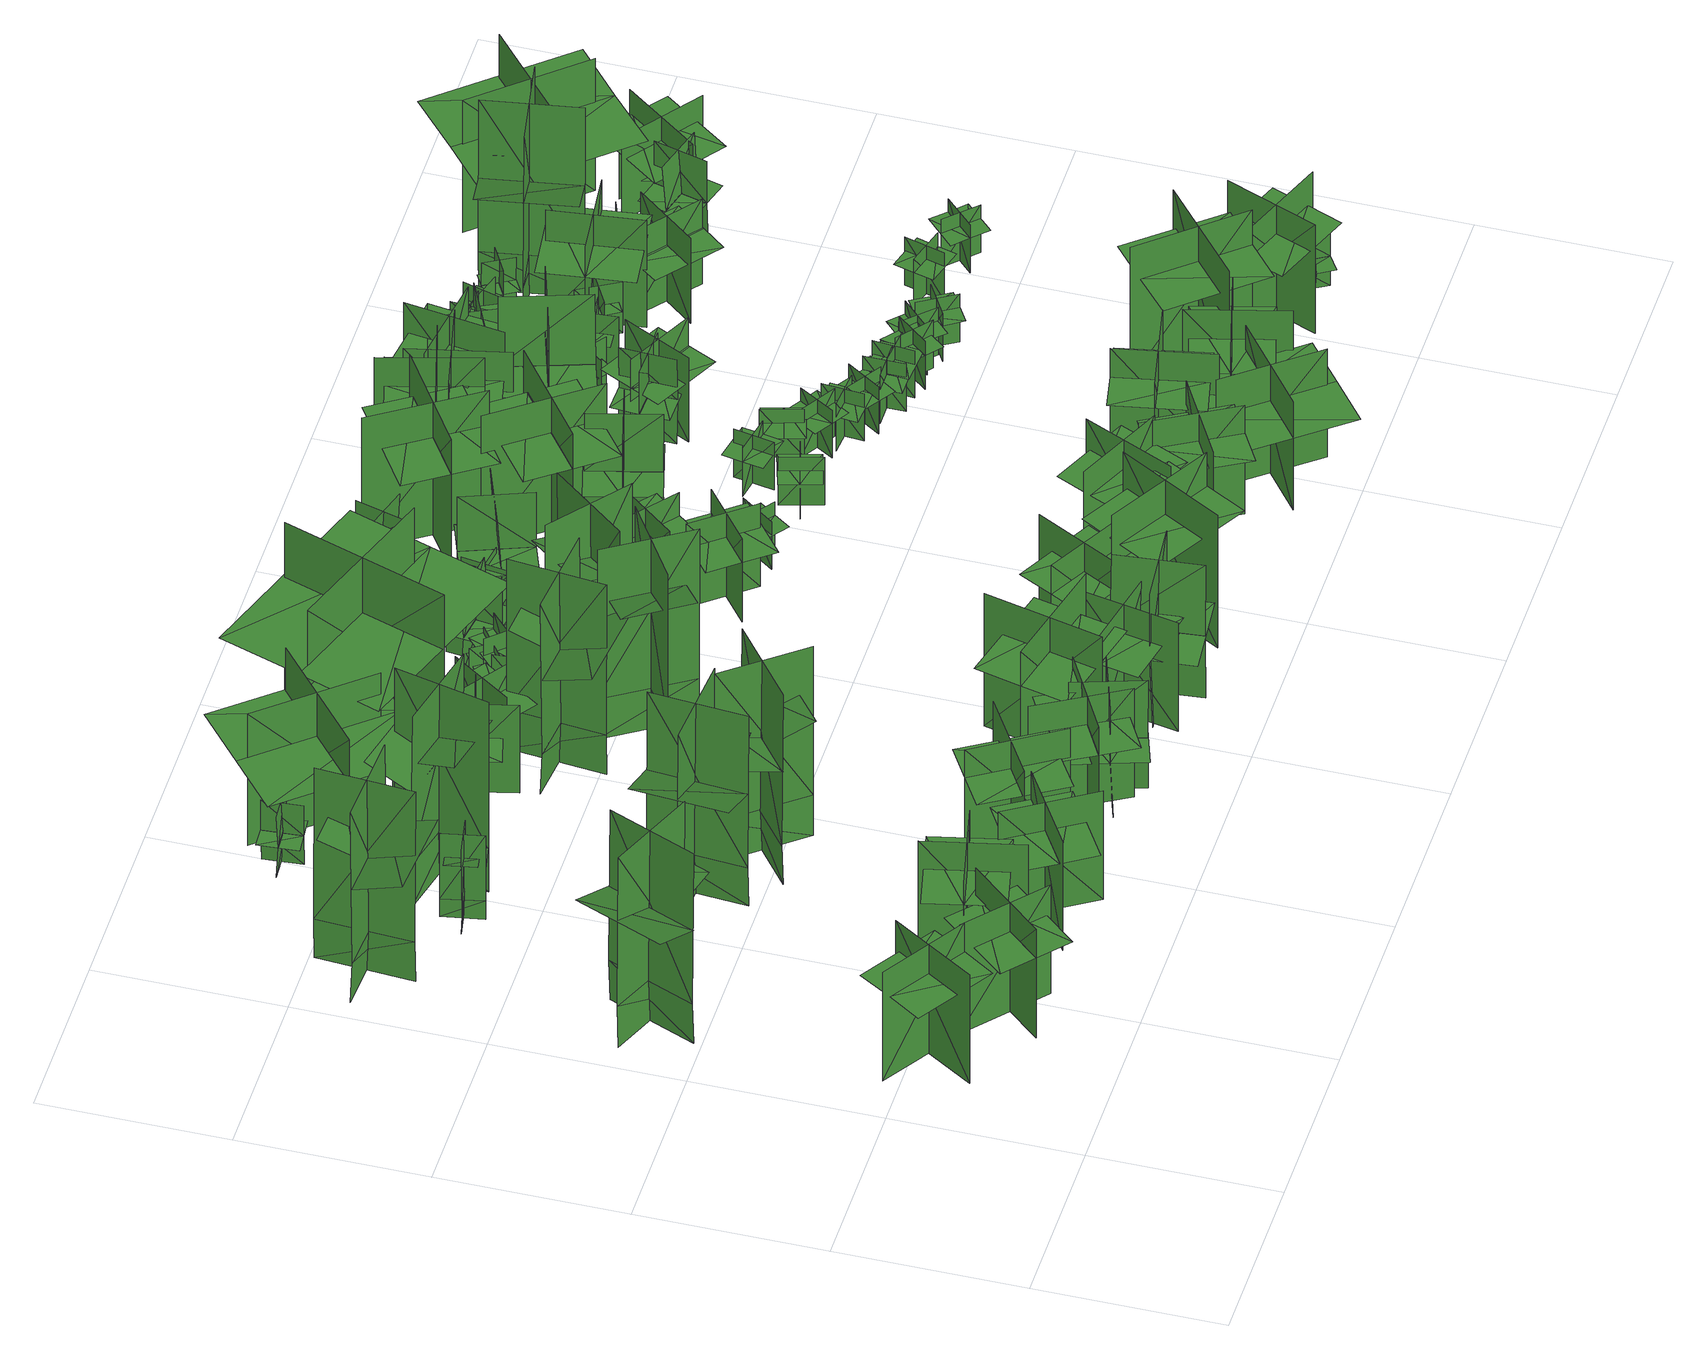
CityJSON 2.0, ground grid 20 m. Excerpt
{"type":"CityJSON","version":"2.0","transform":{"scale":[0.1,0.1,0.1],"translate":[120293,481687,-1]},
"CityObjects":{
"tree1":{"type":"SolitaryVegetationObject","geometry":[{"type":"MultiSurface","lod":"1","boundaries":[[[0,1,2]],[[0,2,3]],[[4,5,6]],[[4,6,7]],[[8,9,10]],[[8,10,11]],[[8,12,13]],[[8,13,9]]]}]},
"tree2":{"type":"SolitaryVegetationObject","geometry":[{"type":"MultiSurface","lod":"1","boundaries":[[[14,15,16]],[[14,16,17]],[[18,19,20]],[[18,20,21]],[[22,23,19]],[[22,19,18]],[[24,25,15]],[[24,15,14]],[[26,27,28]],[[26,28,29]],[[30,31,32]],[[30,32,33]]]}]},
"tree3":{"type":"SolitaryVegetationObject","geometry":[{"type":"MultiSurface","lod":"1","boundaries":[[[34,35,36]],[[34,36,37]],[[38,39,40]],[[38,40,41]],[[42,43,44]],[[42,44,45]],[[42,46,47]],[[42,47,43]]]}]},
"tree4":{"type":"SolitaryVegetationObject","geometry":[{"type":"MultiSurface","lod":"1","boundaries":[[[48,49,50]],[[48,50,51]],[[52,53,54]],[[52,54,55]],[[56,57,53]],[[56,53,52]],[[58,59,49]],[[58,49,48]],[[60,61,62]],[[60,62,63]],[[64,65,66]],[[64,66,67]]]}]},
"tree5":{"type":"SolitaryVegetationObject","geometry":[{"type":"MultiSurface","lod":"1","boundaries":[[[68,69,70]],[[68,70,71]],[[72,73,74]],[[72,74,75]],[[76,77,78]],[[76,78,79]],[[76,80,81]],[[76,81,77]]]}]},
"tree6":{"type":"SolitaryVegetationObject","geometry":[{"type":"MultiSurface","lod":"1","boundaries":[[[82,83,84]],[[82,84,85]],[[86,87,88]],[[86,88,89]],[[90,91,87]],[[90,87,86]],[[92,93,83]],[[92,83,82]],[[94,95,96]],[[94,96,97]],[[98,99,100]],[[98,100,101]]]}]},
"tree7":{"type":"SolitaryVegetationObject","geometry":[{"type":"MultiSurface","lod":"1","boundaries":[[[102,103,104]],[[102,104,105]],[[106,107,108]],[[106,108,109]],[[110,111,112]],[[110,112,113]],[[110,114,115]],[[110,115,111]]]}]},
"tree8":{"type":"SolitaryVegetationObject","geometry":[{"type":"MultiSurface","lod":"1","boundaries":[[[116,117,118]],[[116,118,119]],[[120,121,122]],[[120,122,123]],[[124,125,121]],[[124,121,120]],[[126,127,117]],[[126,117,116]],[[128,129,130]],[[128,130,131]],[[132,133,134]],[[132,134,135]]]}]},
"tree9":{"type":"SolitaryVegetationObject","geometry":[{"type":"MultiSurface","lod":"1","boundaries":[[[136,137,138]],[[136,138,139]],[[140,141,142]],[[140,142,143]],[[144,145,141]],[[144,141,140]],[[146,147,137]],[[146,137,136]],[[148,149,150]],[[148,150,151]],[[152,153,154]],[[152,154,155]]]}]},
"tree10":{"type":"SolitaryVegetationObject","geometry":[{"type":"MultiSurface","lod":"1","boundaries":[[[156,157,158]],[[156,158,159]],[[160,161,162]],[[160,162,163]],[[164,165,161]],[[164,161,160]],[[166,167,157]],[[166,157,156]],[[156,157,168]],[[156,168,169]],[[156,170,171]],[[156,171,157]]]}]},
"tree11":{"type":"SolitaryVegetationObject","geometry":[{"type":"MultiSurface","lod":"1","boundaries":[[[172,173,174]],[[172,174,175]],[[176,177,178]],[[176,178,179]],[[180,181,177]],[[180,177,176]],[[182,183,173]],[[182,173,172]],[[184,185,186]],[[184,186,187]],[[188,189,190]],[[188,190,191]]]}]},
"tree12":{"type":"SolitaryVegetationObject","geometry":[{"type":"MultiSurface","lod":"1","boundaries":[[[192,193,194]],[[192,194,195]],[[196,197,198]],[[196,198,199]],[[200,201,202]],[[200,202,203]],[[200,204,205]],[[200,205,201]]]}]},
"tree13":{"type":"SolitaryVegetationObject","geometry":[{"type":"MultiSurface","lod":"1","boundaries":[[[206,207,208]],[[206,208,209]],[[210,211,212]],[[210,212,213]],[[214,215,211]],[[214,211,210]],[[216,217,207]],[[216,207,206]],[[206,207,218]],[[206,218,219]],[[206,220,221]],[[206,221,207]]]}]},
"tree14":{"type":"SolitaryVegetationObject","geometry":[{"type":"MultiSurface","lod":"1","boundaries":[[[222,223,224]],[[222,224,225]],[[226,227,228]],[[226,228,229]],[[230,231,232]],[[230,232,233]],[[230,233,234]],[[230,234,235]]]}]},
"tree15":{"type":"SolitaryVegetationObject","geometry":[{"type":"MultiSurface","lod":"1","boundaries":[[[236,237,238]],[[236,238,239]],[[240,241,242]],[[240,242,243]],[[244,245,246]],[[244,246,247]],[[244,247,248]],[[244,248,249]]]}]},
"tree16":{"type":"SolitaryVegetationObject","geometry":[{"type":"MultiSurface","lod":"1","boundaries":[[[250,251,252]],[[250,252,253]],[[254,255,256]],[[254,256,257]],[[258,259,260]],[[258,260,261]],[[258,262,263]],[[258,263,259]]]}]},
"tree17":{"type":"SolitaryVegetationObject","geometry":[{"type":"MultiSurface","lod":"1","boundaries":[[[264,265,266]],[[264,266,267]],[[268,269,270]],[[268,270,271]],[[272,273,269]],[[272,269,268]],[[274,275,265]],[[274,265,264]],[[264,265,276]],[[264,276,277]],[[264,278,279]],[[264,279,265]]]}]},
"tree18":{"type":"SolitaryVegetationObject","geometry":[{"type":"MultiSurface","lod":"1","boundaries":[[[280,281,282]],[[280,282,283]],[[284,285,286]],[[284,286,287]],[[288,289,290]],[[288,290,291]],[[288,291,292]],[[288,292,293]]]}]},
"tree19":{"type":"SolitaryVegetationObject","geometry":[{"type":"MultiSurface","lod":"1","boundaries":[[[294,295,296]],[[294,296,297]],[[298,299,300]],[[298,300,301]],[[302,303,299]],[[302,299,298]],[[304,305,295]],[[304,295,294]],[[306,307,308]],[[306,308,309]],[[310,311,312]],[[310,312,313]]]}]},
"tree20":{"type":"SolitaryVegetationObject","geometry":[{"type":"MultiSurface","lod":"1","boundaries":[[[314,315,316]],[[314,316,317]],[[318,319,320]],[[318,320,321]],[[322,323,324]],[[322,324,325]],[[322,325,326]],[[322,326,327]]]}]},
"tree21":{"type":"SolitaryVegetationObject","geometry":[{"type":"MultiSurface","lod":"1","boundaries":[[[328,329,330]],[[328,330,331]],[[332,333,334]],[[332,334,335]],[[336,337,338]],[[336,338,339]],[[336,340,341]],[[336,341,337]]]}]},
"tree22":{"type":"SolitaryVegetationObject","geometry":[{"type":"MultiSurface","lod":"1","boundaries":[[[342,343,344]],[[342,344,345]],[[346,347,348]],[[346,348,349]],[[350,351,352]],[[350,352,353]],[[350,353,354]],[[350,354,355]]]}]},
"tree23":{"type":"SolitaryVegetationObject","geometry":[{"type":"MultiSurface","lod":"1","boundaries":[[[356,357,358]],[[356,358,359]],[[360,361,362]],[[360,362,363]],[[364,365,366]],[[364,366,367]],[[364,367,368]],[[364,368,369]]]}]},
"tree24":{"type":"SolitaryVegetationObject","geometry":[{"type":"MultiSurface","lod":"1","boundaries":[[[370,371,372]],[[370,372,373]],[[374,375,376]],[[374,376,377]],[[378,379,375]],[[378,375,374]],[[380,381,371]],[[380,371,370]],[[382,383,384]],[[382,384,385]],[[386,387,388]],[[386,388,389]]]}]},
"tree25":{"type":"SolitaryVegetationObject","geometry":[{"type":"MultiSurface","lod":"1","boundaries":[[[390,391,392]],[[390,392,393]],[[394,395,396]],[[394,396,397]],[[398,399,400]],[[398,400,401]],[[398,402,403]],[[398,403,399]]]}]},
"tree26":{"type":"SolitaryVegetationObject","geometry":[{"type":"MultiSurface","lod":"1","boundaries":[[[404,405,406]],[[404,406,407]],[[408,409,410]],[[408,410,411]],[[412,413,414]],[[412,414,415]],[[412,415,416]],[[412,416,417]]]}]},
"tree27":{"type":"SolitaryVegetationObject","geometry":[{"type":"MultiSurface","lod":"1","boundaries":[[[418,419,420]],[[418,420,421]],[[422,423,424]],[[422,424,425]],[[426,427,423]],[[426,423,422]],[[428,429,419]],[[428,419,418]],[[418,419,430]],[[418,430,431]],[[418,432,433]],[[418,433,419]]]}]},
"tree28":{"type":"SolitaryVegetationObject","geometry":[{"type":"MultiSurface","lod":"1","boundaries":[[[434,435,436]],[[434,436,437]],[[438,439,440]],[[438,440,441]],[[442,443,444]],[[442,444,445]],[[442,445,446]],[[442,446,447]]]}]},
"tree29":{"type":"SolitaryVegetationObject","geometry":[{"type":"MultiSurface","lod":"1","boundaries":[[[448,449,450]],[[448,450,451]],[[452,453,454]],[[452,454,455]],[[456,457,453]],[[456,453,452]],[[458,459,449]],[[458,449,448]],[[460,461,462]],[[460,462,463]],[[464,465,466]],[[464,466,467]]]}]},
"tree30":{"type":"SolitaryVegetationObject","geometry":[{"type":"MultiSurface","lod":"1","boundaries":[[[468,469,470]],[[468,470,471]],[[472,473,474]],[[472,474,475]],[[476,477,478]],[[476,478,479]],[[476,479,480]],[[476,480,481]]]}]},
"tree31":{"type":"SolitaryVegetationObject","geometry":[{"type":"MultiSurface","lod":"1","boundaries":[[[482,483,484]],[[482,484,485]],[[486,487,488]],[[486,488,489]],[[490,491,487]],[[490,487,486]],[[492,493,483]],[[492,483,482]],[[482,483,494]],[[482,494,495]],[[482,496,497]],[[482,497,483]]]}]},
"tree32":{"type":"SolitaryVegetationObject","geometry":[{"type":"MultiSurface","lod":"1","boundaries":[[[498,499,500]],[[498,500,501]],[[502,503,504]],[[502,504,505]],[[506,507,508]],[[506,508,509]],[[506,510,511]],[[506,511,507]]]}]},
"tree33":{"type":"SolitaryVegetationObject","geometry":[{"type":"MultiSurface","lod":"1","boundaries":[[[512,513,514]],[[512,514,515]],[[516,517,518]],[[516,518,519]],[[520,521,522]],[[520,522,523]],[[520,523,524]],[[520,524,525]]]}]},
"tree34":{"type":"SolitaryVegetationObject","geometry":[{"type":"MultiSurface","lod":"1","boundaries":[[[526,527,528]],[[526,528,529]],[[530,531,532]],[[530,532,533]],[[534,535,536]],[[534,536,537]],[[534,538,539]],[[534,539,535]]]}]},
"tree35":{"type":"SolitaryVegetationObject","geometry":[{"type":"MultiSurface","lod":"1","boundaries":[[[540,541,542]],[[540,542,543]],[[544,545,546]],[[544,546,547]],[[548,549,545]],[[548,545,544]],[[550,551,541]],[[550,541,540]],[[540,541,552]],[[540,552,553]],[[540,554,555]],[[540,555,541]]]}]},
"tree36":{"type":"SolitaryVegetationObject","geometry":[{"type":"MultiSurface","lod":"1","boundaries":[[[556,557,558]],[[556,558,559]],[[560,561,562]],[[560,562,563]],[[564,565,566]],[[564,566,567]],[[564,567,568]],[[564,568,569]]]}]},
"tree37":{"type":"SolitaryVegetationObject","geometry":[{"type":"MultiSurface","lod":"1","boundaries":[[[570,571,572]],[[570,572,573]],[[574,575,576]],[[574,576,577]],[[578,579,580]],[[578,580,581]],[[578,581,582]],[[578,582,583]]]}]},
"tree38":{"type":"SolitaryVegetationObject","geometry":[{"type":"MultiSurface","lod":"1","boundaries":[[[584,585,586]],[[584,586,587]],[[588,589,590]],[[588,590,591]],[[592,593,589]],[[592,589,588]],[[594,595,585]],[[594,585,584]],[[584,585,596]],[[584,596,597]],[[584,598,599]],[[584,599,585]]]}]},
"tree39":{"type":"SolitaryVegetationObject","geometry":[{"type":"MultiSurface","lod":"1","boundaries":[[[600,601,602]],[[600,602,603]],[[604,605,606]],[[604,606,607]],[[608,609,610]],[[608,610,611]],[[608,611,612]],[[608,612,613]]]}]},
"tree40":{"type":"SolitaryVegetationObject","geometry":[{"type":"MultiSurface","lod":"1","boundaries":[[[614,615,616]],[[614,616,617]],[[618,619,620]],[[618,620,621]],[[622,623,624]],[[622,624,625]],[[622,626,627]],[[622,627,623]]]}]},
"tree41":{"type":"SolitaryVegetationObject","geometry":[{"type":"MultiSurface","lod":"1","boundaries":[[[628,629,630]],[[628,630,631]],[[632,633,634]],[[632,634,635]],[[636,637,633]],[[636,633,632]],[[638,639,629]],[[638,629,628]],[[628,629,640]],[[628,640,641]],[[628,642,643]],[[628,643,629]]]}]},
"tree42":{"type":"SolitaryVegetationObject","geometry":[{"type":"MultiSurface","lod":"1","boundaries":[[[644,645,646]],[[644,646,647]],[[648,649,650]],[[648,650,651]],[[652,653,654]],[[652,654,655]],[[652,656,657]],[[652,657,653]]]}]},
"tree43":{"type":"SolitaryVegetationObject","geometry":[{"type":"MultiSurface","lod":"1","boundaries":[[[658,659,660]],[[658,660,661]],[[662,663,664]],[[662,664,665]],[[666,667,668]],[[666,668,669]],[[666,670,671]],[[666,671,667]]]}]},
"tree44":{"type":"SolitaryVegetationObject","geometry":[{"type":"MultiSurface","lod":"1","boundaries":[[[672,673,674]],[[672,674,675]],[[676,677,678]],[[676,678,679]],[[680,681,682]],[[680,682,683]],[[680,684,685]],[[680,685,681]]]}]},
"tree45":{"type":"SolitaryVegetationObject","geometry":[{"type":"MultiSurface","lod":"1","boundaries":[[[686,687,688]],[[686,688,689]],[[690,691,692]],[[690,692,693]],[[694,695,696]],[[694,696,697]],[[694,697,698]],[[694,698,699]]]}]},
"tree46":{"type":"SolitaryVegetationObject","geometry":[{"type":"MultiSurface","lod":"1","boundaries":[[[700,701,702]],[[700,702,703]],[[704,705,706]],[[704,706,707]],[[708,709,710]],[[708,710,711]],[[708,711,712]],[[708,712,713]]]}]},
"tree47":{"type":"SolitaryVegetationObject","geometry":[{"type":"MultiSurface","lod":"1","boundaries":[[[714,715,716]],[[714,716,717]],[[718,719,720]],[[718,720,721]],[[722,723,724]],[[722,724,725]],[[722,725,726]],[[722,726,727]]]}]},
"tree48":{"type":"SolitaryVegetationObject","geometry":[{"type":"MultiSurface","lod":"1","boundaries":[[[728,729,730]],[[728,730,731]],[[732,733,734]],[[732,734,735]],[[736,737,738]],[[736,738,739]],[[736,739,740]],[[736,740,741]]]}]},
"tree49":{"type":"SolitaryVegetationObject","geometry":[{"type":"MultiSurface","lod":"1","boundaries":[[[742,743,744]],[[742,744,745]],[[746,747,748]],[[746,748,749]],[[750,751,752]],[[750,752,753]],[[750,754,755]],[[750,755,751]]]}]},
"tree50":{"type":"SolitaryVegetationObject","geometry":[{"type":"MultiSurface","lod":"1","boundaries":[[[756,757,758]],[[756,758,759]],[[760,761,762]],[[760,762,763]],[[764,765,766]],[[764,766,767]],[[764,768,769]],[[764,769,765]]]}]},
"tree51":{"type":"SolitaryVegetationObject","geometry":[{"type":"MultiSurface","lod":"1","boundaries":[[[770,771,772]],[[770,772,773]],[[774,775,776]],[[774,776,777]],[[778,779,780]],[[778,780,781]],[[778,781,782]],[[778,782,783]]]}]},
"tree52":{"type":"SolitaryVegetationObject","geometry":[{"type":"MultiSurface","lod":"1","boundaries":[[[784,785,786]],[[784,786,787]],[[788,789,790]],[[788,790,791]],[[792,793,794]],[[792,794,795]],[[792,796,797]],[[792,797,793]]]}]},
"tree53":{"type":"SolitaryVegetationObject","geometry":[{"type":"MultiSurface","lod":"1","boundaries":[[[798,799,800]],[[798,800,801]],[[802,803,804]],[[802,804,805]],[[806,807,808]],[[806,808,809]],[[806,809,810]],[[806,810,811]]]}]},
"tree54":{"type":"SolitaryVegetationObject","geometry":[{"type":"MultiSurface","lod":"1","boundaries":[[[812,813,814]],[[812,814,815]],[[816,817,818]],[[816,818,819]],[[820,821,817]],[[820,817,816]],[[822,823,813]],[[822,813,812]],[[812,813,824]],[[812,824,825]],[[812,826,827]],[[812,827,813]]]}]},
"tree55":{"type":"SolitaryVegetationObject","geometry":[{"type":"MultiSurface","lod":"1","boundaries":[[[828,829,830]],[[828,830,831]],[[832,833,834]],[[832,834,835]],[[836,837,838]],[[836,838,839]],[[836,839,840]],[[836,840,841]]]}]},
"tree56":{"type":"SolitaryVegetationObject","geometry":[{"type":"MultiSurface","lod":"1","boundaries":[[[842,843,844]],[[842,844,845]],[[846,847,848]],[[846,848,849]],[[850,851,847]],[[850,847,846]],[[852,853,843]],[[852,843,842]],[[842,843,854]],[[842,854,855]],[[842,856,857]],[[842,857,843]]]}]},
"tree57":{"type":"SolitaryVegetationObject","geometry":[{"type":"MultiSurface","lod":"1","boundaries":[[[858,859,860]],[[858,860,861]],[[862,863,864]],[[862,864,865]],[[866,867,863]],[[866,863,862]],[[868,869,859]],[[868,859,858]],[[858,859,870]],[[858,870,871]],[[858,872,873]],[[858,873,859]]]}]},
"tree58":{"type":"SolitaryVegetationObject","geometry":[{"type":"MultiSurface","lod":"1","boundaries":[[[874,875,876]],[[874,876,877]],[[878,879,880]],[[878,880,881]],[[882,883,884]],[[882,884,885]],[[882,885,886]],[[882,886,887]]]}]},
"tree59":{"type":"SolitaryVegetationObject","geometry":[{"type":"MultiSurface","lod":"1","boundaries":[[[888,889,890]],[[888,890,891]],[[892,893,894]],[[892,894,895]],[[896,897,898]],[[896,898,899]],[[896,897,900]],[[896,900,901]]]}]},
"tree60":{"type":"SolitaryVegetationObject","geometry":[{"type":"MultiSurface","lod":"1","boundaries":[[[902,903,904]],[[902,904,905]],[[906,907,908]],[[906,908,909]],[[910,911,912]],[[910,912,913]],[[910,914,915]],[[910,915,911]]]}]},
"tree61":{"type":"SolitaryVegetationObject","geometry":[{"type":"MultiSurface","lod":"1","boundaries":[[[916,917,918]],[[916,918,919]],[[920,921,922]],[[920,922,923]],[[924,925,926]],[[924,926,927]],[[924,928,929]],[[924,929,925]]]}]},
"tree62":{"type":"SolitaryVegetationObject","geometry":[{"type":"MultiSurface","lod":"1","boundaries":[[[930,931,932]],[[930,932,933]],[[934,935,936]],[[934,936,937]],[[938,939,940]],[[938,940,941]],[[938,941,942]],[[938,942,943]]]}]},
"tree63":{"type":"SolitaryVegetationObject","geometry":[{"type":"MultiSurface","lod":"1","boundaries":[[[944,945,946]],[[944,946,947]],[[948,949,950]],[[948,950,951]],[[952,953,954]],[[952,954,955]],[[952,955,956]],[[952,956,957]]]}]},
"tree64":{"type":"SolitaryVegetationObject","geometry":[{"type":"MultiSurface","lod":"1","boundaries":[[[958,959,960]],[[958,960,961]],[[962,963,964]],[[962,964,965]],[[966,967,968]],[[966,968,969]],[[966,969,970]],[[966,970,971]]]}]},
"tree65":{"type":"SolitaryVegetationObject","geometry":[{"type":"MultiSurface","lod":"1","boundaries":[[[972,973,974]],[[972,974,975]],[[976,977,978]],[[976,978,979]],[[980,981,982]],[[980,982,983]],[[980,983,984]],[[980,984,985]]]}]},
"tree66":{"type":"SolitaryVegetationObject","geometry":[{"type":"MultiSurface","lod":"1","boundaries":[[[986,987,988]],[[986,988,989]],[[990,991,992]],[[990,992,993]],[[994,995,991]],[[994,991,990]],[[996,997,987]],[[996,987,986]],[[986,987,998]],[[986,998,999]],[[986,1000,1001]],[[986,1001,987]]]}]},
"tree67":{"type":"SolitaryVegetationObject","geometry":[{"type":"MultiSurface","lod":"1","boundaries":[[[1002,1003,1004]],[[1002,1004,1005]],[[1006,1007,1008]],[[1006,1008,1009]],[[1010,1011,1012]],[[1010,1012,1013]],[[1010,1013,1014]],[[1010,1014,1015]]]}]},
"tree68":{"type":"SolitaryVegetationObject","geometry":[{"type":"MultiSurface","lod":"1","boundaries":[[[1016,1017,1018]],[[1016,1018,1019]],[[1020,1021,1022]],[[1020,1022,1023]],[[1024,1025,1026]],[[1024,1026,1027]],[[1024,1027,1028]],[[1024,1028,1029]]]}]},
"tree69":{"type":"SolitaryVegetationObject","geometry":[{"type":"MultiSurface","lod":"1","boundaries":[[[1030,1031,1032]],[[1030,1032,1033]],[[1034,1035,1036]],[[1034,1036,1037]],[[1038,1039,1035]],[[1038,1035,1034]],[[1040,1041,1031]],[[1040,1031,1030]],[[1030,1031,1042]],[[1030,1042,1043]],[[1030,1044,1045]],[[1030,1045,1031]]]}]},
"tree70":{"type":"SolitaryVegetationObject","geometry":[{"type":"MultiSurface","lod":"1","boundaries":[[[1046,1047,1048]],[[1046,1048,1049]],[[1050,1051,1052]],[[1050,1052,1053]],[[1054,1055,1056]],[[1054,1056,1057]],[[1054,1058,1059]],[[1054,1059,1055]]]}]},
"tree71":{"type":"SolitaryVegetationObject","geometry":[{"type":"MultiSurface","lod":"1","boundaries":[[[1060,1061,1062]],[[1060,1062,1063]],[[1064,1065,1066]],[[1064,1066,1067]],[[1068,1069,1070]],[[1068,1070,1071]],[[1068,1071,1072]],[[1068,1072,1073]]]}]},
"tree72":{"type":"SolitaryVegetationObject","geometry":[{"type":"MultiSurface","lod":"1","boundaries":[[[1074,1075,1076]],[[1074,1076,1077]],[[1078,1079,1080]],[[1078,1080,1081]],[[1082,1083,1084]],[[1082,1084,1085]],[[1082,1085,1086]],[[1082,1086,1087]]]}]},
"tree73":{"type":"SolitaryVegetationObject","geometry":[{"type":"MultiSurface","lod":"1","boundaries":[[[1088,1089,1090]],[[1088,1090,1091]],[[1092,1093,1094]],[[1092,1094,1095]],[[1096,1097,1098]],[[1096,1098,1099]],[[1096,1097,1100]],[[1096,1100,1101]]]}]},
"tree74":{"type":"SolitaryVegetationObject","geometry":[{"type":"MultiSurface","lod":"1","boundaries":[[[1102,1103,1104]],[[1102,1104,1105]],[[1106,1107,1108]],[[1106,1108,1109]],[[1110,1111,1112]],[[1110,1112,1113]],[[1110,1113,1114]],[[1110,1114,1115]]]}]},
"tree75":{"type":"SolitaryVegetationObject","geometry":[{"type":"MultiSurface","lod":"1","boundaries":[[[1116,1117,1118]],[[1116,1118,1119]],[[1120,1121,1122]],[[1120,1122,1123]],[[1124,1125,1126]],[[1124,1126,1127]],[[1124,1127,1128]],[[1124,1128,1129]]]}]},
"tree76":{"type":"SolitaryVegetationObject","geometry":[{"type":"MultiSurface","lod":"1","boundaries":[[[1130,1131,1132]],[[1130,1132,1133]],[[1134,1135,1136]],[[1134,1136,1137]],[[1138,1139,1140]],[[1138,1140,1141]],[[1138,1142,1143]],[[1138,1143,1139]]]}]},
"tree77":{"type":"SolitaryVegetationObject","geometry":[{"type":"MultiSurface","lod":"1","boundaries":[[[1144,1145,1146]],[[1144,1146,1147]],[[1148,1149,1150]],[[1148,1150,1151]],[[1152,1153,1149]],[[1152,1149,1148]],[[1154,1155,1145]],[[1154,1145,1144]],[[1144,1145,1156]],[[1144,1156,1157]],[[1144,1158,1159]],[[1144,1159,1145]]]}]},
"tree78":{"type":"SolitaryVegetationObject","geometry":[{"type":"MultiSurface","lod":"1","boundaries":[[[1160,1161,1162]],[[1160,1162,1163]],[[1164,1165,1166]],[[1164,1166,1167]],[[1168,1169,1170]],[[1168,1170,1171]],[[1168,1169,1172]],[[1168,1172,1173]]]}]},
"tree79":{"type":"SolitaryVegetationObject","geometry":[{"type":"MultiSurface","lod":"1","boundaries":[[[1174,1175,1176]],[[1174,1176,1177]],[[1178,1179,1180]],[[1178,1180,1181]],[[1182,1183,1179]],[[1182,1179,1178]],[[1184,1185,1175]],[[1184,1175,1174]],[[1186,1187,1188]],[[1186,1188,1189]],[[1190,1191,1192]],[[1190,1192,1193]]]}]},
"tree80":{"type":"SolitaryVegetationObject","geometry":[{"type":"MultiSurface","lod":"1","boundaries":[[[1194,1195,1196]],[[1194,1196,1197]],[[1198,1199,1200]],[[1198,1200,1201]],[[1202,1203,1199]],[[1202,1199,1198]],[[1204,1205,1195]],[[1204,1195,1194]],[[1194,1195,1206]],[[1194,1206,1207]],[[1194,1208,1209]],[[1194,1209,1195]]]}]},
"tree81":{"type":"SolitaryVegetationObject","geometry":[{"type":"MultiSurface","lod":"1","boundaries":[[[1210,1211,1212]],[[1210,1212,1213]],[[1214,1215,1216]],[[1214,1216,1217]],[[1218,1219,1220]],[[1218,1220,1221]],[[1218,1221,1222]],[[1218,1222,1223]]]}]},
"tree82":{"type":"SolitaryVegetationObject","geometry":[{"type":"MultiSurface","lod":"1","boundaries":[[[1224,1225,1226]],[[1224,1226,1227]],[[1228,1229,1230]],[[1228,1230,1231]],[[1232,1233,1234]],[[1232,1234,1235]],[[1232,1235,1236]],[[1232,1236,1237]]]}]},
"tree83":{"type":"SolitaryVegetationObject","geometry":[{"type":"MultiSurface","lod":"1","boundaries":[[[1238,1239,1240]],[[1238,1240,1241]],[[1242,1243,1244]],[[1242,1244,1245]],[[1246,1247,1248]],[[1246,1248,1249]],[[1246,1249,1250]],[[1246,1250,1251]]]}]},
"tree84":{"type":"SolitaryVegetationObject","geometry":[{"type":"MultiSurface","lod":"1","boundaries":[[[1252,1253,1254]],[[1252,1254,1255]],[[1256,1257,1258]],[[1256,1258,1259]],[[1260,1261,1257]],[[1260,1257,1256]],[[1262,1263,1253]],[[1262,1253,1252]],[[1252,1253,1264]],[[1252,1264,1265]],[[1252,1266,1267]],[[1252,1267,1253]]]}]},
"tree85":{"type":"SolitaryVegetationObject","geometry":[{"type":"MultiSurface","lod":"1","boundaries":[[[1268,1269,1270]],[[1268,1270,1271]],[[1272,1273,1274]],[[1272,1274,1275]],[[1276,1277,1278]],[[1276,1278,1279]],[[1276,1279,1280]],[[1276,1280,1281]]]}]},
"tree86":{"type":"SolitaryVegetationObject","geometry":[{"type":"MultiSurface","lod":"1","boundaries":[[[1282,1283,1284]],[[1282,1284,1285]],[[1286,1287,1288]],[[1286,1288,1289]],[[1290,1291,1292]],[[1290,1292,1293]],[[1290,1293,1294]],[[1290,1294,1295]]]}]},
"tree87":{"type":"SolitaryVegetationObject","geometry":[{"type":"MultiSurface","lod":"1","boundaries":[[[1296,1297,1298]],[[1296,1298,1299]],[[1300,1301,1302]],[[1300,1302,1303]],[[1304,1305,1301]],[[1304,1301,1300]],[[1306,1307,1297]],[[1306,1297,1296]],[[1296,1297,1308]],[[1296,1308,1309]],[[1296,1310,1311]],[[1296,1311,1297]]]}]},
"tree88":{"type":"SolitaryVegetationObject","geometry":[{"type":"MultiSurface","lod":"1","boundaries":[[[1312,1313,1314]],[[1312,1314,1315]],[[1316,1317,1318]],[[1316,1318,1319]],[[1320,1321,1322]],[[1320,1322,1323]],[[1320,1323,1324]],[[1320,1324,1325]]]}]},
"tree89":{"type":"SolitaryVegetationObject","geometry":[{"type":"MultiSurface","lod":"1","boundaries":[[[1326,1327,1328]],[[1326,1328,1329]],[[1330,1331,1332]],[[1330,1332,1333]],[[1334,1335,1336]],[[1334,1336,1337]],[[1334,1337,1338]],[[1334,1338,1339]]]}]}
},
"vertices":[
[49,217,4],[139,160,4],[139,160,145],[49,217,145],[68,135,4],[125,225,4],[125,225,145],[68,135,145],[57,212,108],[139,160,108],[161,196,108],[79,248,108],[34,177,108],[116,125,108],
[49,408,58],[89,503,58],[90,502,252],[50,407,252],[121,437,58],[26,477,58],[25,476,252],[121,436,252],[121,436,6],[25,476,6],[50,407,6],[90,502,6],[50,407,153],[90,503,153],[41,523,172],[1,427,172],[84,490,183],[55,418,183],[91,403,194],[121,475,194],
[220,171,3],[150,91,3],[150,91,144],[220,171,144],[136,164,3],[216,95,3],[216,95,144],[136,164,144],[214,164,107],[150,91,107],[182,63,107],[246,137,107],[182,192,107],[118,118,107],
[117,734,61],[14,740,61],[14,742,256],[118,736,256],[66,793,61],[60,690,61],[60,689,256],[67,793,256],[67,793,10],[60,689,10],[118,736,10],[14,742,10],[118,735,156],[14,741,156],[11,689,175],[114,682,175],[28,741,187],[106,736,187],[108,776,197],[31,780,197],
[194,176,4],[298,199,4],[298,199,145],[194,176,145],[265,131,4],[242,235,4],[242,235,145],[265,131,145],[203,178,109],[298,199,109],[289,240,109],[194,219,109],[212,137,109],[307,158,109],
[157,692,33],[166,648,33],[165,648,118],[157,692,118],[138,664,33],[183,673,33],[182,673,118],[138,665,118],[138,665,10],[182,673,10],[157,692,10],[165,648,10],[157,692,74],[166,648,74],[188,652,82],[180,697,82],[164,654,88],[158,687,88],[141,684,92],[147,651,92],
[278,100,4],[368,157,4],[368,157,145],[278,100,145],[360,82,4],[303,172,4],[303,172,145],[360,82,145],[285,105,109],[368,157,109],[346,192,109],[263,141,109],[308,70,109],[390,121,109],
[249,408,62],[257,512,62],[259,512,257],[251,408,257],[309,459,63],[206,467,63],[206,466,257],[309,458,257],[309,458,11],[206,466,11],[251,408,11],[259,512,11],[250,408,157],[258,512,157],[206,516,176],[198,413,176],[257,497,188],[252,420,188],[291,417,199],[297,495,199],
[164,723,62],[265,699,62],[265,698,256],[164,721,256],[205,656,62],[229,757,62],[228,757,256],[204,656,256],[204,656,10],[228,757,10],[164,721,10],[265,698,10],[164,722,157],[265,698,157],[277,750,175],[176,773,175],[251,701,187],[175,719,187],[166,680,198],[242,663,198],
[191,838,50],[188,880,50],[166,879,50],[169,836,50],[168,857,50],[211,860,50],[211,862,89],[168,859,89],[168,859,11],[211,862,11],[193,838,11],[190,880,11],[188,880,89],[191,838,89],[213,840,50],[209,882,50],
[292,386,59],[374,450,59],[375,449,254],[293,385,254],[370,376,60],[306,458,60],[305,457,254],[369,376,254],[369,376,8],[305,457,8],[293,385,8],[375,449,8],[293,385,154],[374,449,154],[342,491,173],[260,427,173],[363,440,185],[302,392,185],[327,361,196],[387,409,196],
[437,137,6],[380,227,6],[380,227,146],[437,137,146],[455,219,6],[365,163,6],[365,163,146],[455,219,146],[432,145,110],[380,227,110],[345,205,110],[396,122,110],[467,167,110],[416,249,110],
[285,775,46],[266,737,46],[286,727,46],[305,765,46],[295,747,46],[257,766,46],[256,764,85],[294,745,85],[294,745,7],[256,764,7],[283,776,7],[265,738,7],[266,737,85],[285,775,85],[266,784,46],[247,746,46],
[310,889,8],[310,889,179],[198,794,179],[198,794,8],[300,791,8],[300,791,179],[208,899,179],[208,899,8],[314,774,123],[370,822,123],[256,956,123],[200,908,123],[144,861,123],[258,726,123],
[280,693,9],[319,723,9],[319,723,75],[280,693,75],[315,689,9],[285,728,9],[285,728,75],[315,689,75],[311,693,50],[328,706,50],[306,733,50],[290,721,50],[274,708,50],[295,681,50],
[539,163,4],[447,111,4],[447,111,145],[539,163,145],[458,185,4],[511,93,4],[511,93,145],[458,185,145],[532,159,109],[447,111,109],[468,74,109],[552,122,109],[511,195,109],[426,148,109],
[477,108,73],[549,132,73],[537,169,73],[464,146,73],[500,156,73],[523,83,73],[528,84,143],[504,157,143],[504,157,3],[528,84,3],[478,105,3],[550,129,3],[549,132,143],[477,108,143],[489,71,73],[561,95,73],
[384,719,8],[301,698,8],[301,698,122],[384,719,122],[332,750,8],[352,666,8],[352,666,122],[332,750,122],[334,741,79],[300,732,79],[314,673,79],[349,682,79],[383,690,79],[369,749,79],
[458,634,61],[355,644,61],[355,646,255],[458,636,255],[409,695,61],[399,592,61],[400,592,255],[410,695,255],[410,695,9],[400,592,9],[458,636,9],[355,646,9],[458,635,156],[355,645,156],[350,593,175],[453,582,175],[369,644,186],[447,637,186],[450,676,197],[373,683,197],
[357,734,8],[421,690,8],[421,690,116],[357,734,116],[366,683,8],[410,747,8],[410,747,116],[366,683,116],[366,683,85],[398,661,85],[442,725,85],[410,747,85],[379,769,85],[334,706,85],
[626,174,3],[500,204,3],[500,204,175],[626,174,175],[572,261,3],[542,134,3],[542,134,175],[572,261,175],[615,176,131],[500,204,131],[488,154,131],[604,126,131],[627,226,131],[512,254,131],
[411,701,8],[440,741,8],[440,741,74],[411,701,74],[446,706,8],[406,735,8],[406,735,74],[446,706,74],[441,710,49],[453,726,49],[425,746,49],[413,730,49],[401,714,49],[429,693,49],
[419,688,10],[480,693,10],[480,693,92],[419,688,92],[452,660,10],[448,721,10],[448,721,92],[452,660,92],[451,667,61],[477,669,61],[474,712,61],[448,710,61],[423,708,61],[426,665,61],
[447,615,60],[503,528,60],[502,527,255],[446,614,255],[430,539,60],[517,595,60],[517,596,255],[430,539,255],[430,539,9],[517,596,9],[446,614,9],[502,527,9],[446,615,155],[502,528,155],[547,556,174],[491,643,174],[495,539,186],[452,604,186],[419,583,196],[462,518,196],
[567,148,3],[671,127,3],[671,127,144],[567,148,144],[615,78,3],[635,183,3],[635,183,144],[615,78,144],[576,146,107],[671,127,107],[679,169,107],[584,187,107],[568,105,107],[663,86,107],
[438,926,6],[438,926,223],[378,749,223],[378,749,6],[492,811,6],[492,811,223],[321,870,223],[321,870,6],[518,802,152],[548,891,152],[336,963,152],[306,875,152],[275,786,152],[488,713,152],
[616,107,87],[709,116,87],[705,164,87],[612,156,87],[656,158,87],[665,65,87],[671,66,173],[662,158,173],[662,158,1],[671,66,1],[616,104,1],[709,112,1],[709,116,173],[616,107,173],[620,60,87],[713,69,87],
[499,710,8],[471,750,8],[471,750,73],[499,710,73],[505,745,8],[465,716,8],[465,716,73],[505,745,73],[500,741,49],[489,758,49],[460,738,49],[472,721,49],[484,705,49],[512,725,49],
[542,680,62],[477,599,62],[476,600,257],[541,681,257],[464,672,63],[545,607,63],[546,607,257],[465,672,257],[465,672,11],[546,607,11],[541,681,11],[476,600,11],[541,680,157],[476,600,157],[518,567,176],[582,647,176],[485,611,188],[533,672,188],[503,696,199],[455,635,199],
[474,736,9],[512,696,9],[512,696,86],[474,736,86],[472,699,9],[513,737,9],[513,737,86],[472,699,86],[472,699,65],[491,679,65],[532,717,65],[513,737,65],[494,757,65],[453,719,65],
[523,731,60],[531,790,60],[500,794,60],[493,735,60],[498,763,60],[556,755,60],[557,759,115],[498,766,115],[498,766,6],[557,759,6],[526,731,6],[533,790,6],[531,790,115],[523,731,115],[553,727,60],[561,786,60],
[753,168,5],[660,218,5],[660,218,146],[753,168,146],[728,249,5],[678,155,5],[678,155,146],[728,249,146],[745,173,109],[660,218,109],[640,181,109],[726,136,109],[765,210,109],[679,255,109],
[608,761,6],[553,769,6],[553,769,83],[608,761,83],[586,790,6],[578,736,6],[578,736,83],[586,790,83],[586,790,62],[558,794,62],[550,740,62],[578,736,62],[605,732,62],[613,787,62],
[715,173,2],[828,109,2],[828,109,174],[715,173,174],[743,74,2],[807,187,2],[807,187,174],[743,74,174],[724,167,130],[828,109,130],[853,154,130],[750,212,130],[699,123,130],[803,64,130],
[627,726,76],[600,798,76],[563,784,77],[589,712,77],[578,747,76],[650,774,76],[648,778,147],[576,751,147],[576,751,6],[648,778,6],[630,727,6],[603,799,6],[600,798,147],[627,726,147],[663,739,77],[636,811,77],
[705,523,6],[657,584,6],[657,584,114],[705,523,114],[712,574,6],[651,526,6],[651,526,114],[712,574,114],[712,574,83],[688,604,83],[627,556,83],[651,526,83],[675,496,83],[736,544,83],
[686,655,11],[637,595,11],[637,595,119],[686,655,119],[634,650,11],[694,601,11],[694,601,119],[634,650,119],[634,650,89],[610,620,89],[670,571,89],[694,601,89],[719,631,89],[659,680,89],
[600,900,63],[584,843,63],[613,834,64],[630,891,64],[621,864,63],[564,881,63],[563,878,118],[620,861,118],[620,861,9],[563,878,9],[598,901,9],[581,844,9],[584,843,118],[600,900,118],[572,909,64],[555,852,64],
[736,520,2],[762,556,2],[762,556,64],[736,520,64],[765,525,2],[729,551,2],[729,551,64],[765,525,64],[765,525,47],[778,543,47],[742,568,47],[729,551,47],[716,533,47],[752,507,47],
[798,224,6],[895,180,6],[895,180,147],[798,224,147],[828,145,6],[872,242,6],[872,242,147],[828,145,147],[806,220,110],[895,180,110],[912,218,110],[824,258,110],[789,182,110],[878,142,110],
[712,663,83],[786,682,83],[776,720,83],[702,701,83],[738,709,83],[757,635,83],[762,636,153],[743,710,153],[743,710,13],[762,636,13],[713,660,13],[787,679,13],[786,682,153],[712,663,153],[722,625,83],[796,644,83],
[755,889,4],[647,817,4],[647,817,176],[755,889,176],[654,909,4],[726,801,4],[726,801,176],[654,909,176],[746,883,131],[647,817,131],[675,775,131],[774,841,131],[717,926,131],[618,860,131],
[786,783,8],[682,705,8],[682,705,180],[786,783,180],[684,797,8],[762,693,8],[762,693,180],[684,797,180],[777,777,135],[682,705,135],[713,664,135],[808,736,135],[746,818,135],[651,746,135],
[885,193,2],[937,101,2],[937,101,143],[885,193,143],[863,112,2],[956,165,2],[956,165,143],[863,112,143],[889,186,107],[937,101,107],[974,122,107],[926,206,107],[853,165,107],[901,80,107],
[756,850,9],[697,900,9],[697,900,116],[756,850,116],[752,901,9],[702,843,9],[702,843,116],[752,901,116],[752,901,86],[723,927,86],[673,868,86],[702,843,86],[731,817,86],[782,876,86],
[828,539,2],[840,496,2],[840,496,64],[828,539,64],[814,513,2],[856,525,2],[856,525,64],[814,513,64],[814,513,47],[820,492,47],[862,504,47],[856,525,47],[850,547,47],[808,534,47],
[846,589,11],[838,546,11],[838,546,73],[846,589,73],[821,573,11],[865,565,11],[865,565,73],[821,573,73],[821,573,56],[817,551,56],[861,543,56],[865,565,56],[869,587,56],[825,595,56],
[956,58,1],[956,58,141],[1051,132,141],[1051,132,1],[967,138,1],[967,138,141],[1039,47,141],[1039,47,1],[956,152,95],[909,115,95],[999,2,95],[1046,39,95],[1093,77,95],[1003,190,95],
[772,929,7],[800,826,7],[800,826,148],[772,929,148],[731,856,7],[833,883,7],[833,883,148],[731,856,148],[775,920,111],[800,826,111],[840,837,111],[815,931,111],[734,909,111],[759,815,111],
[996,143,7],[976,247,7],[976,247,148],[996,143,148],[1043,213,7],[938,192,7],[938,192,148],[1043,213,148],[995,152,111],[976,247,111],[935,239,111],[953,143,111],[1036,160,111],[1017,255,111],
[893,531,10],[881,573,10],[881,573,72],[893,531,72],[908,556,10],[865,544,10],[865,544,72],[908,556,72],[908,556,55],[902,578,55],[859,566,55],[865,544,55],[871,523,55],[914,535,55],
[816,802,6],[793,906,6],[793,906,147],[816,802,147],[860,873,6],[756,850,6],[756,850,147],[860,873,147],[814,811,110],[793,906,110],[752,897,110],[773,802,110],[855,820,110],[834,915,110],
[893,534,9],[931,511,9],[931,511,71],[893,534,71],[900,505,9],[923,543,9],[923,543,71],[900,505,71],[900,505,54],[919,494,54],[942,532,54],[923,543,54],[904,555,54],[881,517,54],
[907,682,68],[847,684,68],[846,653,69],[906,652,69],[877,654,68],[879,713,68],[876,713,123],[874,654,123],[874,654,14],[876,713,14],[907,685,14],[848,687,14],[847,684,123],[907,682,123],[908,712,69],[848,714,69],
[932,482,9],[936,526,9],[936,526,70],[932,482,70],[955,501,9],[911,504,9],[911,504,70],[955,501,70],[955,501,53],[957,523,53],[913,526,53],[911,504,53],[909,482,53],[953,479,53],
[848,877,50],[805,877,50],[805,855,50],[848,855,50],[827,856,50],[828,898,50],[825,898,89],[825,856,89],[825,856,11],[825,898,11],[848,878,11],[806,879,11],[805,877,89],[848,877,89],[848,898,50],[806,898,50],
[819,767,96],[907,795,96],[892,842,96],[804,813,96],[847,825,96],[876,736,96],[881,738,182],[852,827,182],[852,827,10],[881,738,10],[820,763,10],[909,792,10],[907,795,182],[819,767,182],[833,722,96],[922,751,96],
[946,471,9],[970,508,9],[970,508,70],[946,471,70],[974,477,9],[937,501,9],[937,501,70],[974,477,70],[974,477,53],[986,496,53],[949,520,53],[937,501,53],[925,483,53],[962,459,53],
[863,697,13],[937,660,13],[937,660,122],[863,697,122],[881,644,13],[918,718,13],[918,718,122],[881,644,122],[862,695,86],[936,658,86],[954,695,86],[881,732,86],[921,628,86],[847,665,86],
[1005,134,5],[1108,161,5],[1108,161,146],[1005,134,146],[1078,92,5],[1051,195,5],[1051,195,146],[1078,92,146],[1014,136,109],[1108,161,109],[1097,202,109],[1003,176,109],[1025,95,109],[1119,120,109],
[789,884,8],[894,869,8],[894,869,149],[789,884,149],[840,817,8],[855,923,8],[855,923,149],[840,817,149],[798,883,112],[894,869,112],[900,911,112],[804,924,112],[792,841,112],[889,828,112],
[984,454,9],[984,498,9],[984,498,71],[984,454,71],[1005,474,9],[961,474,9],[961,474,71],[1005,474,71],[1005,474,53],[1005,496,53],[961,496,53],[961,474,53],[961,452,53],[1005,452,53],
[900,737,14],[930,776,14],[930,776,79],[900,737,79],[935,742,14],[895,771,14],[895,771,79],[935,742,79],[930,745,54],[943,761,54],[915,782,54],[903,766,54],[890,749,54],[918,729,54],
[1004,451,10],[1008,495,10],[1008,495,71],[1004,451,71],[1027,470,10],[983,474,10],[983,474,71],[1027,470,71],[1027,470,54],[1028,492,54],[984,496,54],[983,474,54],[981,451,54],[1025,448,54],
[884,890,8],[917,820,8],[917,820,116],[884,890,116],[866,842,8],[936,875,8],[936,875,116],[866,842,116],[866,842,85],[883,807,85],[953,840,85],[936,875,85],[920,910,85],[850,877,85],
[914,869,50],[877,891,50],[866,872,51],[903,850,51],[885,861,50],[907,898,50],[905,899,89],[883,862,89],[883,862,11],[905,899,11],[915,870,11],[878,892,11],[877,891,89],[914,869,89],[925,887,51],[888,909,51],
[1016,474,10],[1051,446,10],[1051,446,72],[1016,474,72],[1019,445,10],[1047,479,10],[1047,479,72],[1019,445,72],[1019,445,54],[1036,431,54],[1064,465,54],[1047,479,54],[1030,493,54],[1002,459,54],
[962,787,14],[966,738,14],[966,738,79],[962,787,79],[940,761,14],[989,765,14],[989,765,79],[940,761,79],[945,761,55],[947,741,55],[981,744,55],[980,764,55],[978,784,55],[944,782,55],
[955,876,50],[912,878,50],[912,856,50],[954,854,50],[934,856,50],[935,898,50],[933,898,89],[931,856,89],[931,856,11],[933,898,11],[955,878,11],[913,880,11],[912,878,89],[955,876,89],[956,898,50],[913,899,50],
[1090,259,5],[1174,160,5],[1174,160,178],[1090,259,178],[1082,157,5],[1181,241,5],[1181,241,178],[1082,157,178],[1097,251,133],[1174,160,133],[1213,193,133],[1136,284,133],[1058,217,133],[1135,127,133],
[1049,480,1],[1080,449,1],[1080,449,63],[1049,480,63],[1049,451,1],[1080,482,1],[1080,482,63],[1049,451,63],[1049,451,46],[1064,435,46],[1096,466,46],[1080,482,46],[1065,497,46],[1033,466,46],
[1110,465,1],[1072,442,1],[1072,442,63],[1110,465,63],[1081,472,1],[1104,434,1],[1104,434,63],[1081,472,63],[1081,472,46],[1062,460,46],[1086,423,46],[1104,434,46],[1123,446,46],[1100,484,46],
[995,870,11],[950,883,11],[950,883,74],[995,870,74],[980,898,11],[967,853,11],[967,853,74],[980,898,74],[996,872,53],[951,884,53],[944,862,53],[989,849,53],[956,903,53],[1001,890,53],
[1016,748,13],[992,790,13],[992,790,79],[1016,748,79],[1025,781,13],[983,757,13],[983,757,79],[1025,781,79],[1020,779,54],[1010,796,54],[980,779,54],[990,761,54],[1001,744,54],[1031,761,54],
[1020,826,11],[1032,728,11],[1032,728,150],[1020,826,150],[978,775,11],[1077,786,11],[1077,786,150],[978,775,150],[978,775,111],[984,725,111],[1083,737,111],[1077,786,111],[1071,836,111],[972,824,111],
[1278,128,4],[1179,166,4],[1179,166,145],[1278,128,145],[1244,204,4],[1205,105,4],[1205,105,145],[1244,204,145],[1270,131,108],[1179,166,108],[1164,127,108],[1254,92,108],[1285,170,108],[1194,205,108],
[1036,882,43],[1006,865,43],[1015,850,43],[1044,867,43],[1030,859,43],[1013,889,43],[1011,888,74],[1028,858,74],[1028,858,12],[1011,888,12],[1035,883,12],[1005,867,12],[1006,865,74],[1036,882,74],[1027,897,43],[998,880,43],
[1041,744,13],[1105,693,13],[1105,693,123],[1041,744,123],[1047,688,13],[1099,753,13],[1099,753,123],[1047,688,123],[1039,742,86],[1104,691,86],[1129,723,86],[1065,774,86],[1083,665,86],[1019,716,86],
[1055,797,63],[1038,899,63],[1040,899,258],[1057,797,258],[1101,860,63],[999,843,63],[999,842,258],[1101,860,258],[1101,860,12],[999,842,12],[1057,797,12],[1040,899,12],[1056,797,158],[1039,899,158],[987,890,177],[1004,788,177],[1041,885,189],[1055,809,189],[1094,815,199],[1080,892,199],
[1276,110,42],[1254,146,42],[1235,135,43],[1257,98,43],[1247,116,42],[1283,138,42],[1282,140,81],[1246,118,81],[1246,118,3],[1282,140,3],[1277,110,3],[1255,147,3],[1254,146,81],[1276,110,81],[1294,121,43],[1272,157,43],
[1153,463,5],[1165,506,5],[1165,506,67],[1153,463,67],[1179,477,5],[1136,489,5],[1136,489,67],[1179,477,67],[1179,477,50],[1185,499,50],[1142,511,50],[1136,489,50],[1131,468,50],[1173,456,50],
[1128,786,12],[1082,769,12],[1082,769,77],[1128,786,77],[1096,800,12],[1113,754,12],[1113,754,77],[1096,800,77],[1098,795,53],[1079,788,53],[1091,756,53],[1110,763,53],[1129,770,53],[1117,802,53],
[1203,480,1],[1234,449,1],[1234,449,63],[1203,480,63],[1203,451,1],[1234,482,1],[1234,482,63],[1203,451,63],[1203,451,46],[1219,435,46],[1250,466,46],[1234,482,46],[1219,497,46],[1187,466,46],
[1158,703,69],[1173,760,69],[1144,768,69],[1128,711,69],[1137,738,69],[1194,723,69],[1195,726,124],[1138,742,124],[1138,742,15],[1195,726,15],[1160,702,15],[1176,760,15],[1173,760,124],[1158,703,124],[1187,695,69],[1203,753,69],
[1220,929,10],[1220,929,181],[1109,833,181],[1109,833,10],[1211,830,10],[1211,830,181],[1118,937,181],[1118,937,10],[1225,814,125],[1281,862,125],[1165,995,125],[1110,947,125],[1054,899,125],[1170,765,125],
[1250,733,15],[1170,792,15],[1170,792,123],[1250,733,123],[1239,803,15],[1179,723,15],[1179,723,123],[1239,803,123],[1237,800,93],[1202,826,93],[1147,752,93],[1182,726,93],[1217,700,93],[1272,774,93],
[1161,905,51],[1189,873,51],[1205,887,51],[1178,920,51],[1190,904,51],[1158,876,51],[1160,874,90],[1192,902,90],[1192,902,12],[1160,874,12],[1160,904,12],[1187,872,12],[1189,873,90],[1161,905,90],[1145,891,51],[1172,859,51],
[1185,773,13],[1233,787,13],[1233,787,79],[1185,773,79],[1216,756,13],[1202,803,13],[1202,803,79],[1216,756,79],[1214,762,54],[1234,767,54],[1224,801,54],[1205,795,54],[1185,789,54],[1195,756,54],
[1218,884,11],[1256,862,11],[1256,862,73],[1218,884,73],[1226,856,11],[1247,894,11],[1247,894,73],[1226,856,73],[1226,856,56],[1245,845,56],[1267,883,56],[1247,894,56],[1228,905,56],[1206,866,56]
]}
